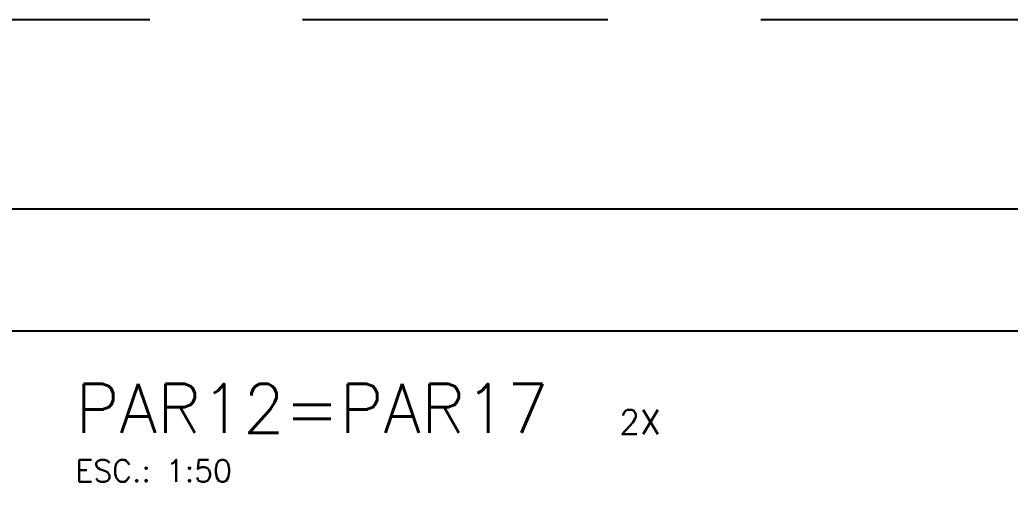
# Model space of a CAD drawing. Extents: x -1.9 to 86, y -1.6 to 60.9.
# Drawn here: x 6.24 to 14.34, y 57.05 to 60.95 of the extents above; entities that cross this region are included whole.
import ezdxf

# ---------------------------------------------------------------- set-up
doc = ezdxf.new("R2010")
doc.units = 0
doc.header["$MEASUREMENT"] = 0
doc.linetypes.add('HIDDEN', pattern=[0.375, 0.25, -0.125])
doc.layers.get('0').update_dxf_attribs({"linetype": 'CONTINUOUS'})
doc.layers.get('Defpoints').update_dxf_attribs({"linetype": 'CONTINUOUS'})
for name, color, linetype in [('ARQ_FOLHA', 7, 'CONTINUOUS'), ('PENA_02', 2, 'CONTINUOUS'), ('PENA_03', 3, 'CONTINUOUS'), ('PENA_06', 6, 'CONTINUOUS')]:
    doc.layers.add(name, color=color, linetype=linetype)
doc.styles.get("Standard").update_dxf_attribs({"font": 'ROMANS.SHX'})

# ---------------------------------------------------------------- blocks, each defined once
blk = doc.blocks.new('FOLHA A1 - 841 X 594')
at = {"layer": 'ARQ_FOLHA', "color": 1}
for points in [[(-841, 0), (0, 0), (0, 594), (-841, 594)], [(-816, 10), (-10, 10), (-10, 584), (-816, 584)]]:
    blk.add_lwpolyline(points, close=True, dxfattribs=at)
at = {"layer": 'Defpoints', "color": 8, "linetype": 'HIDDEN', "ltscale": 100}
blk.add_lwpolyline([(-860.5, 609.5), (-860.5, -15.5), (19.5, -15.5), (19.5, 609.5)], close=True, dxfattribs=at)
blk = doc.blocks.new('*U24')
blk.add_blockref('FOLHA A1 - 841 X 594', (0, 0))

msp = doc.modelspace()

# ---------------------------------------------------------------- block references
at = {"xscale": 0.09999999999999938, "yscale": 0.09999999999999938, "zscale": 0.09999999999999938}
msp.add_blockref('*U24', (84.1, -0.004999), dxfattribs=at)

# ---------------------------------------------------------------- texts
at = {"layer": 'PENA_02', "linetype": 'Continuous'}
msp.add_text('2X', height=0.2, dxfattribs=at).set_placement((11.141, 57.552338))
at = {"layer": 'PENA_03', "linetype": 'Continuous'}
msp.add_text('ESC.: 1:50', height=0.18, dxfattribs=at).set_placement((6.69154, 57.163578))
at = {"layer": 'PENA_06', "linetype": 'Continuous'}
msp.add_text('PAR12=PAR17', height=0.4, dxfattribs=at).set_placement((6.69154, 57.563578))

doc.saveas('drawing.dxf')
